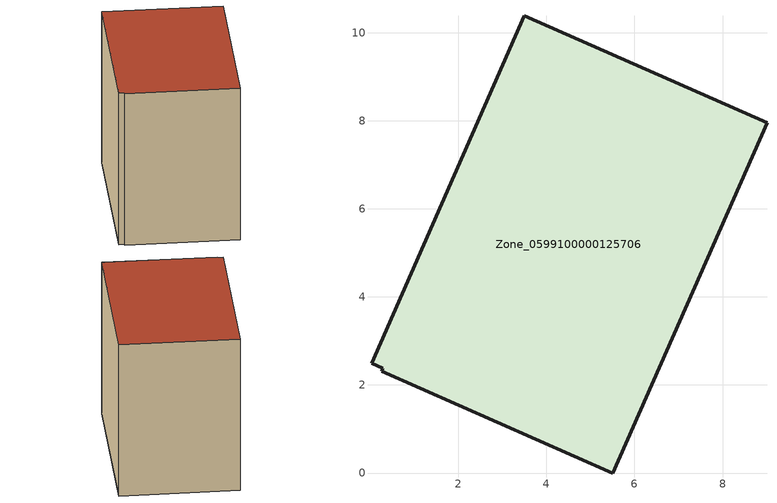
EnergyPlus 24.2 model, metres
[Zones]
Zone_0599100000125706
 floor ground (C_G): 5.51,0 0.26,2.32 0.28,2.38 0.03,2.5 3.5,10.38 9.01,7.95 z0
 wall outside (C_F): 5.51,0 9.01,7.95 3.5,10.38 0.03,2.5 0.28,2.38 0.26,2.32 5.51,0 z0:8.47
 roof outside (C_R): 0.26,2.32 5.51,0 9.01,7.95 3.5,10.38 0.03,2.5 0.28,2.38 z8.47
[BUILDING]
Pand.0599100000125706: North Axis=0; Terrain=City; Loads Convergence Tolerance Value=0.04; Temperature Convergence Tolerance Value=0.4; Solar Distribution=FullExterior; Maximum Number of Warmup Days=25; Minimum Number of Warmup Days=1
[Site:Location]
Rotterdam.The.Hague.AP_ZH_NLD Design_Conditions: Latitude=51.96; Longitude=4.45; Time Zone=1; Elevation=-4.5
[SITE:GROUNDTEMPERATURE:BUILDINGSURFACE]
18, 18, 18, 18, 18, 18, 18, 18, 18, 18, 18, 18
[MATERIAL] Thermal Absorptance=0.9; Solar Absorptance=0.7; Visible Absorptance=0.7
Name | Roughness | Thickness | Conductivity | Density | Specific Heat
G.TI.1946-1964 | MediumSmooth | 0.15 | 1 | 540 | 1210
F.TI.1946-1964 | Rough | 0.3 | 0.857143 | 1920 | 840
R.TI.1946-1964 | MediumRough | 0.2 | 0.277778 | 1500 | 1000
[CONSTRUCTION]
C_G: G.TI.1946-1964
C_F: F.TI.1946-1964
C_R: R.TI.1946-1964
[ZONE]
Zone_0599100000125706: Type=1; Multiplier=1; Ceiling Height=Autocalculate; Volume=Autocalculate; Floor Area=autocalculate; Part of Total Floor Area=Yes
[ZONEINFILTRATION:DESIGNFLOWRATE]
Infil_Zone_0599100000125706: Zone or ZoneList or Space or SpaceList=Zone_0599100000125706; Schedule=AlwaysOn; Design Flow Rate Calculation Method=Flow/Area; Flow Rate per Floor Area=0.003; Constant Term Coefficient=1; Temperature Term Coefficient=0; Velocity Term Coefficient=0; Velocity Squared Term Coefficient=0
[HVACTEMPLATE:ZONE:IDEALLOADSAIRSYSTEM]
Zone_0599100000125706: Maximum Heating Supply Air Temperature=50; Minimum Cooling Supply Air Temperature=13; Maximum Heating Supply Air Humidity Ratio=0.0156; Minimum Cooling Supply Air Humidity Ratio=0.0077; Heating Limit=NoLimit; Cooling Limit=NoLimit; Dehumidification Control Type=ConstantSensibleHeatRatio; Cooling Sensible Heat Ratio=0.7; Dehumidification Setpoint=60; Humidification Control Type=None; Humidification Setpoint=30; Outdoor Air Method=None; Outdoor Air Flow Rate per Person=0.00944; Outdoor Air Flow Rate per Zone Floor Area=0; Outdoor Air Flow Rate per Zone=0; Demand Controlled Ventilation Type=None; Outdoor Air Economizer Type=NoEconomizer; Heat Recovery Type=None; Sensible Heat Recovery Effectiveness=0.7; Latent Heat Recovery Effectiveness=0.65
[ZONECONTROL:THERMOSTAT]
ThermostatControl_Zone_0599100000125706: Zone or ZoneList=Zone_0599100000125706; Control Type Schedule=DualSetpointControlType; Control 1=Thermostat_Zone_0599100000125706; Temperature Difference Between Cutout And Setpoint=0
[THERMOSTATSETPOINT:DUALSETPOINT]
Thermostat_Zone_0599100000125706: Heating Setpoint Temperature Schedule=HeatingSetpoint_Zone_0599100000125706; Cooling Setpoint Temperature Schedule=CoolingSetpoint_Zone_0599100000125706
[SCHEDULE:COMPACT]
HeatingSetpoint_Zone_0599100000125706: Through: 12/31, For: AllDays, Until: 24:00, 21
CoolingSetpoint_Zone_0599100000125706: Through: 12/31, For: AllDays, Until: 24:00, 24
DualSetpointControlType: Through: 12/31, For: AllDays, Until: 24:00, 4
AlwaysOn: Through: 12/31, For: AllDays, Until: 24:00, 1
